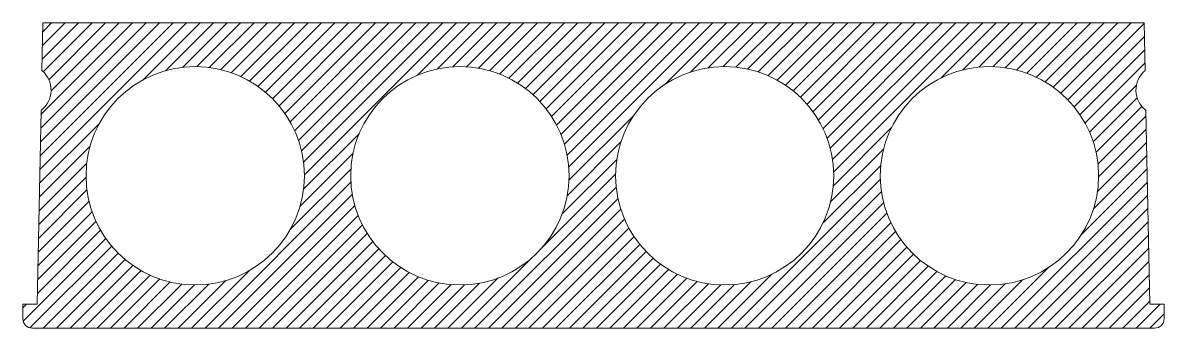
# Model space of a CAD drawing. Header units: metres. Extents: x 2 to 1198, y 0 to 320.
import ezdxf

# ---------------------------------------------------------------- set-up
doc = ezdxf.new("R2010")
doc.units = ezdxf.units.M
doc.layers.add('A-DETL-GENF', color=92, linetype='Continuous', lineweight=18)

# ---------------------------------------------------------------- blocks, each defined once
blk = doc.blocks.new('23 WAARDO kanaalplaat - KPV320-3540729-00_0 Basismaterialen')
at = {"layer": 'A-DETL-GENF', "lineweight": 5}
h = blk.add_hatch(dxfattribs=at)
h.set_pattern_fill('FP_136', color=256, style=0, pattern_type=2)
h.set_pattern_definition([(45, (13892.818, 8877.384), (-7.071068, 7.071068), [])])
h.paths.add_polyline_path([(450.8, 0), (1188, 0), (1190.6, 0.3), (1193, 1.3), (1195.1, 2.9), (1196.7, 5), (1197.7, 7.4), (1198, 10), (1198, 25), (1183, 25), (1178.9, 228.2), (1176.3, 230.5), (1174, 233), (1172.1, 235.8), (1170.6, 238.9), (1169.5, 242.1), (1168.7, 245.5), (1168.4, 248.9), (1168.6, 252.3), (1169.2, 255.7), (1170.2, 258.9), (1171.6, 262.1), (1173.4, 265), (1175.5, 267.6), (1178, 270), (1177, 320), (23, 320), (22, 270), (24.5, 267.6), (26.6, 265), (28.4, 262.1), (29.8, 258.9), (30.8, 255.7), (31.4, 252.3), (31.6, 248.9), (31.3, 245.5), (30.5, 242.1), (29.4, 238.9), (27.9, 235.8), (26, 233), (23.7, 230.5), (21.1, 228.2), (17, 25), (2, 25), (2, 10), (2.3, 7.4), (3.3, 5), (4.9, 2.9), (7, 1.3), (9.4, 0.3), (12, 0), (212, 0)])
h.paths.add_polyline_path([(460, 45.3), (450.1, 45.7), (440.1, 47), (430.4, 49.2), (420.9, 52.2), (411.6, 56), (402.8, 60.6), (394.4, 66), (386.5, 72.1), (379.1, 78.8), (372.4, 86.1), (366.3, 94.1), (360.9, 102.5), (356.3, 111.3), (352.5, 120.6), (349.5, 130.1), (347.3, 139.7), (346, 149.6), (345.6, 159.7), (346, 169.8), (347.3, 179.7), (349.5, 189.3), (352.5, 198.8), (356.3, 208.1), (360.9, 216.9), (366.3, 225.3), (372.4, 233.3), (379.1, 240.6), (386.5, 247.4), (394.4, 253.5), (402.8, 258.8), (411.6, 263.4), (420.9, 267.3), (430.4, 270.3), (440.1, 272.4), (450.1, 273.7), (460, 274.2), (470, 273.7), (479.9, 272.4), (489.7, 270.3), (499.1, 267.3), (508.4, 263.4), (517.3, 258.8), (525.6, 253.5), (533.6, 247.4), (541, 240.6), (547.7, 233.3), (553.8, 225.3), (559.1, 216.9), (563.7, 208.1), (567.6, 198.8), (570.6, 189.3), (572.7, 179.7), (574, 169.8), (574.5, 159.7), (574, 149.6), (572.7, 139.7), (570.6, 130.1), (567.6, 120.6), (563.7, 111.3), (559.1, 102.5), (553.8, 94.1), (547.7, 86.1), (541, 78.8), (533.6, 72.1), (525.6, 66), (517.3, 60.6), (508.4, 56), (499.1, 52.2), (489.7, 49.2), (479.9, 47), (470, 45.7)])
h.paths.add_polyline_path([(1014.9, 45.3), (1004.9, 45.7), (995, 47), (985.2, 49.2), (975.7, 52.2), (966.5, 56), (957.6, 60.6), (949.2, 66), (941.3, 72.1), (933.9, 78.8), (927.2, 86.1), (921.1, 94.1), (915.7, 102.5), (911.2, 111.3), (907.3, 120.6), (904.3, 130.1), (902.2, 139.7), (900.9, 149.6), (900.4, 159.7), (900.9, 169.8), (902.2, 179.7), (904.3, 189.3), (907.3, 198.8), (911.2, 208.1), (915.7, 216.9), (921.1, 225.3), (927.2, 233.3), (933.9, 240.6), (941.3, 247.4), (949.2, 253.5), (957.6, 258.8), (966.5, 263.4), (975.7, 267.3), (985.2, 270.3), (995, 272.4), (1004.9, 273.7), (1014.9, 274.2), (1024.8, 273.7), (1034.8, 272.4), (1044.5, 270.3), (1054, 267.3), (1063.2, 263.4), (1072.1, 258.8), (1080.5, 253.5), (1088.4, 247.4), (1095.8, 240.6), (1102.5, 233.3), (1108.6, 225.3), (1114, 216.9), (1118.6, 208.1), (1122.4, 198.8), (1125.4, 189.3), (1127.5, 179.7), (1128.8, 169.8), (1129.3, 159.7), (1128.8, 149.6), (1127.5, 139.7), (1125.4, 130.1), (1122.4, 120.6), (1118.6, 111.3), (1114, 102.5), (1108.6, 94.1), (1102.5, 86.1), (1095.8, 78.8), (1088.4, 72.1), (1080.5, 66), (1072.1, 60.6), (1063.2, 56), (1054, 52.2), (1044.5, 49.2), (1034.8, 47), (1024.8, 45.7)])
h.paths.add_polyline_path([(182.6, 45.3), (172.7, 45.7), (162.7, 47), (153, 49.2), (143.5, 52.2), (134.2, 56), (125.4, 60.6), (117, 66), (109, 72.1), (101.7, 78.8), (95, 86.1), (88.9, 94.1), (83.5, 102.5), (78.9, 111.3), (75.1, 120.6), (72.1, 130.1), (69.9, 139.7), (68.6, 149.6), (68.2, 159.7), (68.6, 169.8), (69.9, 179.7), (72.1, 189.3), (75.1, 198.8), (78.9, 208.1), (83.5, 216.9), (88.9, 225.3), (95, 233.3), (101.7, 240.6), (109, 247.4), (117, 253.5), (125.4, 258.8), (134.2, 263.4), (143.5, 267.3), (153, 270.3), (162.7, 272.4), (172.7, 273.7), (182.6, 274.2), (192.6, 273.7), (202.5, 272.4), (212.2, 270.3), (221.7, 267.3), (231, 263.4), (239.8, 258.8), (248.2, 253.5), (256.2, 247.4), (263.5, 240.6), (270.3, 233.3), (276.4, 225.3), (281.7, 216.9), (286.3, 208.1), (290.2, 198.8), (293.2, 189.3), (295.3, 179.7), (296.6, 169.8), (297.1, 159.7), (296.6, 149.6), (295.3, 139.7), (293.2, 130.1), (290.2, 120.6), (286.3, 111.3), (281.7, 102.5), (276.4, 94.1), (270.3, 86.1), (263.5, 78.8), (256.2, 72.1), (248.2, 66), (239.8, 60.6), (231, 56), (221.7, 52.2), (212, 49.1), (202.5, 47), (192.6, 45.7)])
h.paths.add_polyline_path([(737.4, 45.3), (727.5, 45.7), (717.6, 47), (707.8, 49.2), (698.3, 52.2), (689.1, 56), (680.2, 60.6), (671.8, 66), (663.9, 72.1), (656.5, 78.8), (649.8, 86.1), (643.7, 94.1), (638.3, 102.5), (633.7, 111.3), (629.9, 120.6), (626.9, 130.1), (624.8, 139.7), (623.5, 149.6), (623, 159.7), (623.5, 169.8), (624.8, 179.7), (626.9, 189.3), (629.9, 198.8), (633.7, 208.1), (638.3, 216.9), (643.7, 225.3), (649.8, 233.3), (656.5, 240.6), (663.9, 247.4), (671.8, 253.5), (680.2, 258.8), (689.6, 263.6), (698.3, 267.3), (707.8, 270.3), (717.6, 272.4), (727.5, 273.7), (737.4, 274.2), (747.4, 273.7), (757.3, 272.4), (767.1, 270.3), (776.6, 267.3), (785.8, 263.4), (794.7, 258.8), (803.1, 253.5), (811, 247.4), (818.4, 240.6), (825.1, 233.3), (831.2, 225.3), (836.6, 216.9), (841.2, 208.1), (845, 198.8), (848, 189.3), (850.1, 179.7), (851.4, 169.8), (851.9, 159.7), (851.4, 149.6), (850.1, 139.7), (848, 130.1), (845, 120.6), (841.2, 111.3), (836.6, 102.5), (831.2, 94.1), (825.1, 86.1), (818.4, 78.8), (811, 72.1), (803.1, 66), (794.7, 60.6), (785.8, 56), (776.6, 52.2), (767.1, 49.2), (757.3, 47), (747.4, 45.7)])
at = {"layer": 'A-DETL-GENF'}
for p, q in [((23, 320), (22, 270)), ((1177, 320), (23, 320)), ((1178, 270), (1177, 320)), ((21.1, 228.2), (17, 25)), ((1183, 25), (1178.9, 228.2)), ((17, 25), (2, 25)), ((2, 25), (2, 10)), ((1198, 25), (1183, 25)), ((1198, 10), (1198, 25)), ((12, 0), (1188, 0))]:
    blk.add_line(p, q, dxfattribs=at)
for centre, radius, start, end in [((4.7, 249.4), 26.9, 307.7259, 49.9438), ((182.6, 159.7), 114.4, 0, 180), ((460, 159.7), 114.4, 0, 180), ((737.4, 159.7), 114.4, 0, 180), ((1014.9, 159.7), 114.4, 0, 180), ((1195.3, 249.4), 26.9, 130.0562, 232.2741), ((182.6, 159.7), 114.4, 180, 0), ((460, 159.7), 114.4, 180, 0), ((737.4, 159.7), 114.4, 180, 0), ((1014.9, 159.7), 114.4, 180, 0), ((12, 10), 10, 180, 270), ((1188, 10), 10, 270, 0)]:
    blk.add_arc(centre, radius, start, end, dxfattribs=at)

msp = doc.modelspace()

# ---------------------------------------------------------------- block references
msp.add_blockref('23 WAARDO kanaalplaat - KPV320-3540729-00_0 Basismaterialen', (0, 0))

doc.saveas('drawing.dxf')
